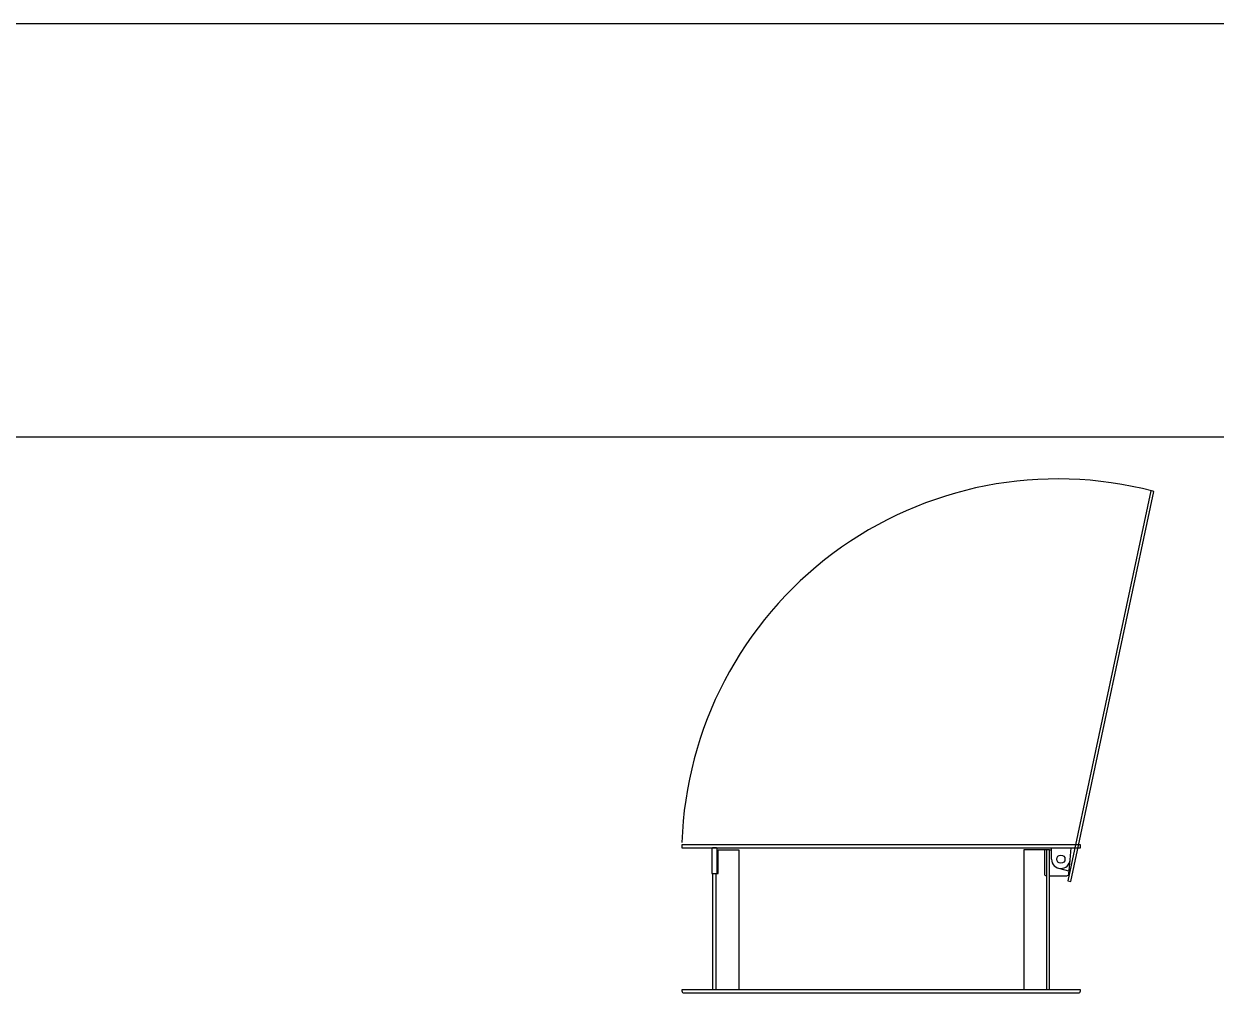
# Model space of a CAD drawing. Header units: millimetres. Extents: x 5064 to 11004, y 3085 to 7285.
# Drawn here: x 6219 to 7374, y 6350 to 7285 of the extents above; entities that cross this region are included whole.
import ezdxf
from ezdxf.lldxf.tags import DXFTag

# ---------------------------------------------------------------- set-up
doc = ezdxf.new("R2010")
doc.units = ezdxf.units.MM
doc.header["$LTSCALE"] = 0.3
doc.layers.add('Nekreslit', color=6, linetype='Continuous', plot=False)
tags = doc.linetypes.add('HIDDEN2', pattern=[4.7625, 3.175, -1.5875]).pattern_tags.tags
tags[6:7] = [DXFTag(74, 4), DXFTag(75, 0), DXFTag(340, '0'), DXFTag(46, 0.0), DXFTag(50, 0.0), DXFTag(44, 0.0), DXFTag(45, 0.0)]
tags[4:5] = [DXFTag(74, 4), DXFTag(75, 0), DXFTag(340, '0'), DXFTag(46, 0.0), DXFTag(50, 0.0), DXFTag(44, 0.0), DXFTag(45, 0.0)]

msp = doc.modelspace()

# ---------------------------------------------------------------- linework, layer by layer
for p, q in [((6891.3, 6462.7), (6891.3, 6485.7)), ((7207.3, 6485.7), (7207.3, 6462.7)), ((7209.3, 6485.7), (7209.3, 6350.2)), ((7212.3, 6485.7), (7214.3, 6485.7)), ((7214.3, 6476.7), (7214.3, 6487.7)), ((7232.3, 6475.9), (7233.3, 6487.7)), ((7223.3, 6467.7), (7223.3, 6467.7)), ((7231.1, 6462.5), (7232.3, 6475.9)), ((6889.3, 6462.7), (6889.3, 6350.2)), ((6889.3, 6462.7), (6891.3, 6462.7)), ((7212.3, 6460.7), (7229.1, 6460.7))]:
    msp.add_line(p, q)
at = {"ltscale": 3}
msp.add_line((7221, 6468), (7232.1, 6465), dxfattribs=at)
at = {"linetype": 'HIDDEN2'}
msp.add_lwpolyline([(7310.4, 6833.4), (7230.1, 6455.8), (7233.1, 6455.2), (7313.3, 6832.7)], close=True, dxfattribs=at)
msp.add_lwpolyline([(6856.3, 6487.7), (7242.3, 6487.7), (7242.3, 6490.7), (6856.3, 6490.7)], close=True)
for points in [[(6885.3, 6462.7), (6890.3, 6462.7), (6890.3, 6486.7, 0.414214), (6889.3, 6487.7), (6886.3, 6487.7, 0.414214), (6885.3, 6486.7)], [(6858.3, 6347.2), (7240.3, 6347.2, 0.413824), (7242.3, 6349.2), (7242.3, 6350.2), (6856.3, 6350.2), (6856.3, 6349.1, 0.400748)]]:
    msp.add_lwpolyline(points, format="xyb", close=True)
for points in [[(6891.3, 6485.7), (6911.3, 6485.7), (6911.3, 6350.2)], [(7212.3, 6350.2), (7212.3, 6485.7), (7187.3, 6485.7), (7187.3, 6350.2)], [(7212.3, 6350.2), (7212.3, 6485.7), (7187.3, 6485.7), (7187.3, 6350.2)], [(6886.3, 6350.2), (6886.3, 6462.7)]]:
    msp.add_lwpolyline(points)
msp.add_circle((7223.3, 6476.7), 4)
msp.add_arc((7220.2, 6480.7), 364.1, 75.3169, 178.0869, dxfattribs=at)
for centre, radius, start, end in [((7223.3, 6476.7), 9, 180.0299, 269.9999), ((7223.3, 6476.7), 9, 269.9999, 355.0363), ((7209.3, 6462.7), 2, 180.0004, 270), ((7229.1, 6462.7), 2, 270, 355)]:
    msp.add_arc(centre, radius, start, end)
at = {"layer": 'Nekreslit'}
for points in [[(5064.4, 3085.3), (11004.4, 3085.3), (11004.4, 7285.3), (5064.4, 7285.3)], [(5464.4, 3285.3), (9504.4, 3285.3), (9504.4, 6885.3), (5464.4, 6885.3)]]:
    msp.add_lwpolyline(points, close=True, dxfattribs=at)

doc.saveas('drawing.dxf')
